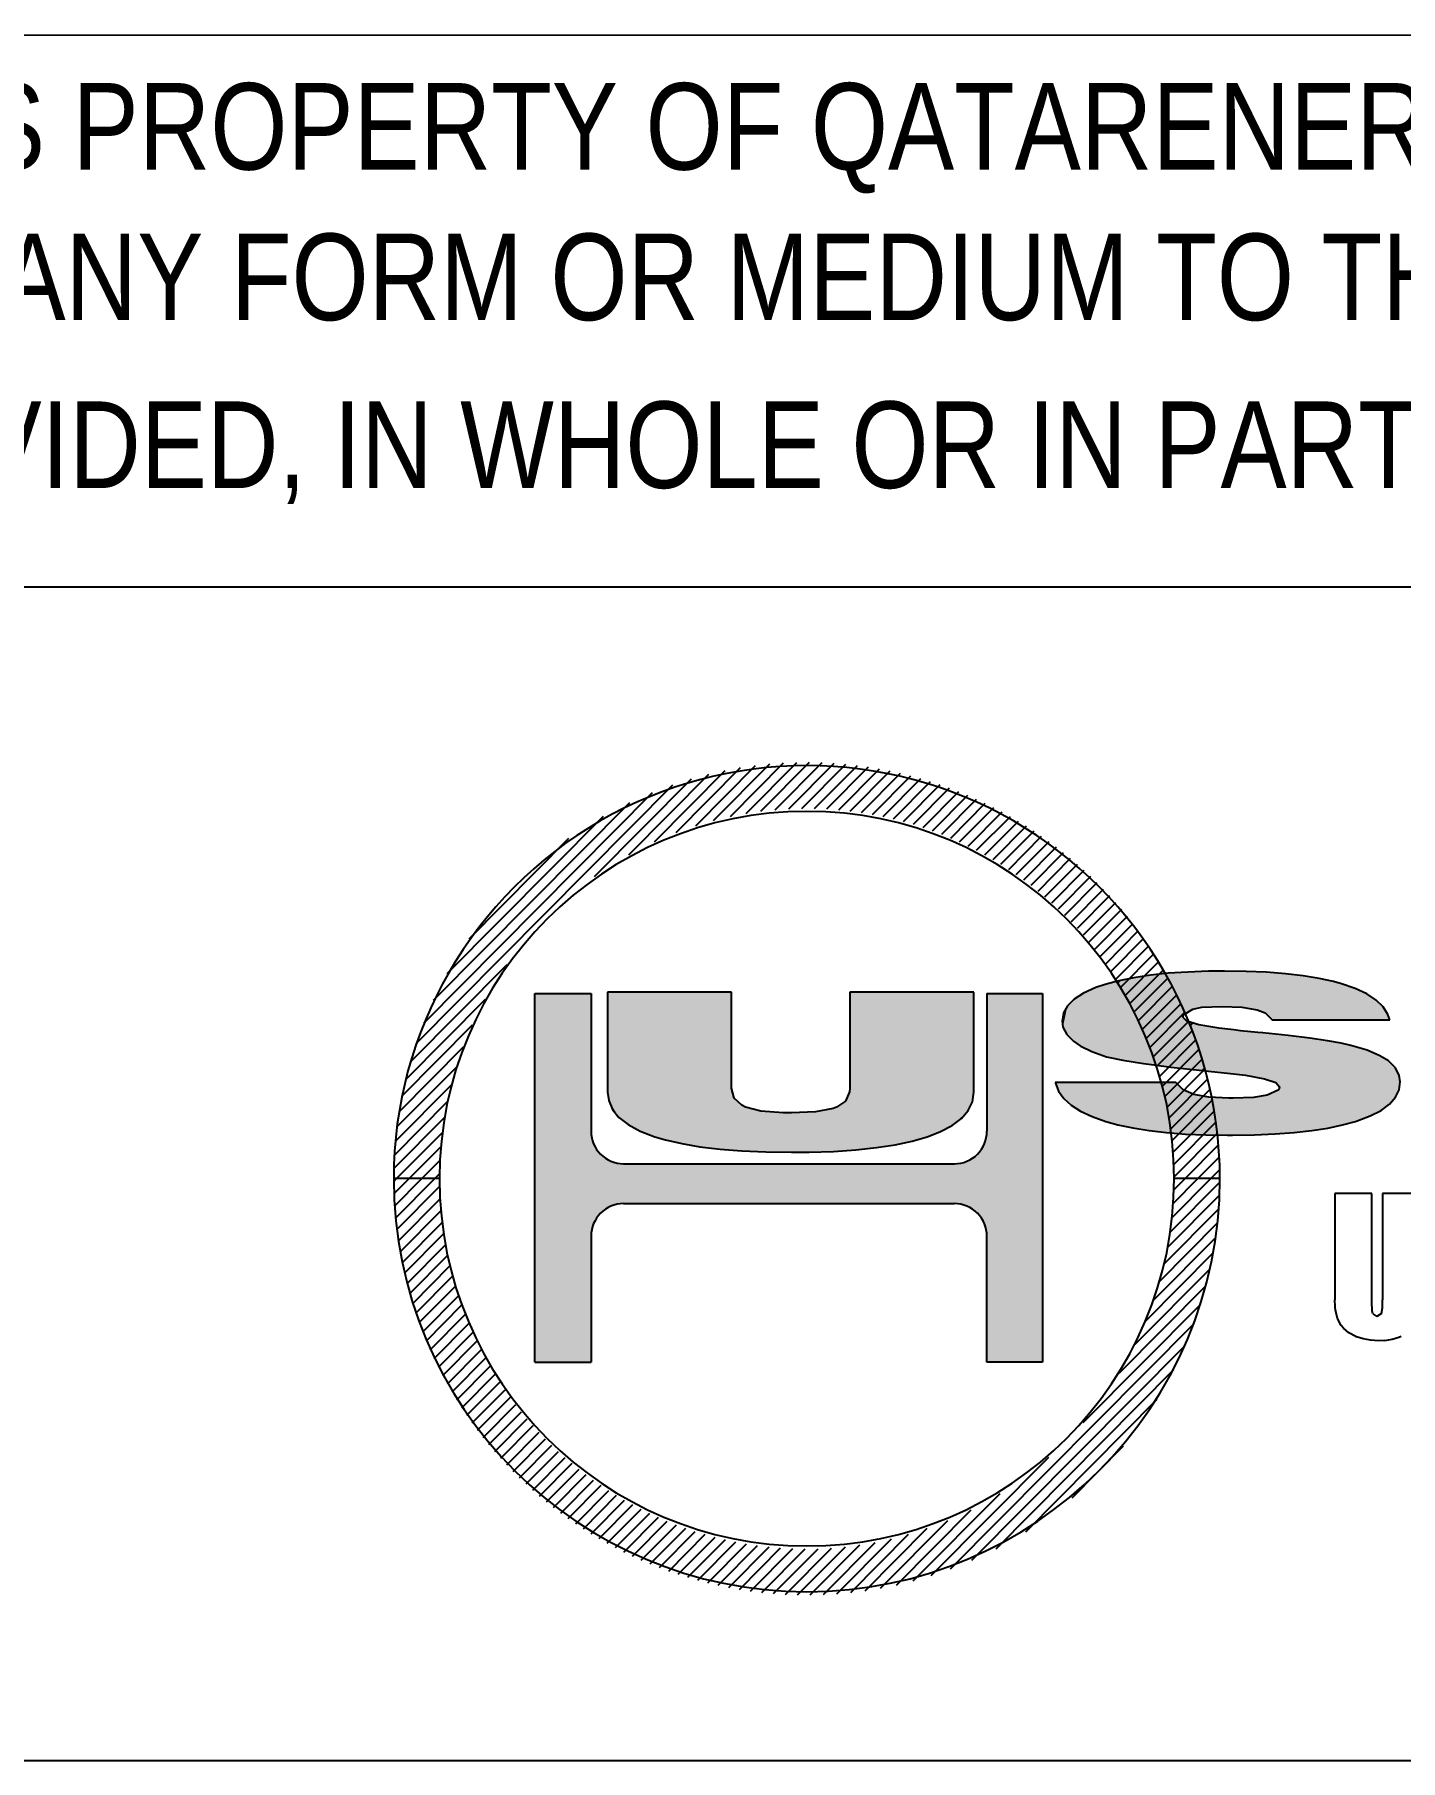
# Model space of a CAD drawing. Header units: millimetres. Extents: x -258 to 337, y -124 to 296.
# Drawn here: x 263.97 to 278.32, y -38.13 to -19.99 of the extents above; entities that cross this region are included whole.
import ezdxf

# ---------------------------------------------------------------- set-up
doc = ezdxf.new("R2010")
doc.units = ezdxf.units.MM
doc.styles.add('Arial Narrow', font='ARIALN.TTF', dxfattribs={"height": 0.2})

# ---------------------------------------------------------------- blocks, each defined once
blk = doc.blocks.new('Unknown-234524341-28315')
at = {"linetype": 'Continuous'}
for points in [[(276.701, -29.84), (276.472, -29.836), (274.823, -30.199)], [(276.472, -29.836), (276.305, -29.838), (274.823, -30.199)], [(276.305, -29.838), (276.087, -29.846), (274.823, -30.199)], [(276.915, -29.848), (276.701, -29.84), (274.823, -30.199)], [(276.087, -29.846), (275.883, -29.859), (274.823, -30.199)], [(277.115, -29.864), (276.915, -29.848), (274.823, -30.199)], [(275.883, -29.859), (275.695, -29.879), (274.823, -30.199)], [(277.299, -29.885), (277.115, -29.864), (274.823, -30.199)], [(275.695, -29.879), (275.522, -29.905), (274.823, -30.199)], [(277.467, -29.912), (277.299, -29.885), (274.823, -30.199)], [(275.522, -29.905), (275.364, -29.937), (274.823, -30.199)], [(277.62, -29.946), (277.467, -29.912), (274.823, -30.199)], [(269.818, -30.07), (269.226, -30.07), (269.818, -31.518)], [(269.818, -31.518), (269.226, -30.07), (269.819, -31.535)], [(269.819, -31.535), (269.226, -30.07), (269.82, -31.552)], [(269.82, -31.552), (269.226, -30.07), (269.822, -31.568)], [(269.822, -31.568), (269.226, -30.07), (269.825, -31.585)], [(269.825, -31.585), (269.226, -30.07), (269.829, -31.601)], [(269.829, -31.601), (269.226, -30.07), (269.833, -31.618)], [(269.833, -31.618), (269.226, -30.07), (269.838, -31.634)], [(269.838, -31.634), (269.226, -30.07), (269.844, -31.649)], [(269.226, -30.07), (269.226, -33.946), (269.844, -31.649)], [(271.294, -30.057), (269.991, -30.057), (270.002, -31.195)], [(269.991, -30.057), (269.991, -31.107), (270.002, -31.195)], [(271.294, -31.067), (271.294, -30.057), (270.002, -31.195)], [(273.839, -30.057), (272.536, -30.057), (273.611, -31.459)], [(272.536, -30.057), (272.536, -31.067), (273.611, -31.459)], [(273.839, -31.107), (273.839, -30.057), (273.611, -31.459)], [(273.735, -32.295), (274.56, -30.07), (273.718, -32.29)], [(274.56, -30.07), (273.956, -31.634), (273.718, -32.29)], [(273.75, -32.3), (274.56, -30.07), (273.735, -32.295)], [(273.766, -32.306), (274.56, -30.07), (273.75, -32.3)], [(273.781, -32.313), (274.56, -30.07), (273.766, -32.306)], [(273.796, -32.32), (274.56, -30.07), (273.781, -32.313)], [(273.811, -32.329), (274.56, -30.07), (273.796, -32.32)], [(273.825, -32.338), (274.56, -30.07), (273.811, -32.329)], [(273.838, -32.347), (274.56, -30.07), (273.825, -32.338)], [(273.852, -32.358), (274.56, -30.07), (273.838, -32.347)], [(273.864, -32.369), (274.56, -30.07), (273.852, -32.358)], [(273.876, -32.38), (274.56, -30.07), (273.864, -32.369)], [(273.888, -32.392), (274.56, -30.07), (273.876, -32.38)], [(273.899, -32.405), (274.56, -30.07), (273.888, -32.392)], [(273.909, -32.419), (274.56, -30.07), (273.899, -32.405)], [(273.919, -32.432), (274.56, -30.07), (273.909, -32.419)], [(273.928, -32.447), (274.56, -30.07), (273.919, -32.432)], [(273.936, -32.461), (274.56, -30.07), (273.928, -32.447)], [(273.943, -32.476), (274.56, -30.07), (273.936, -32.461)], [(273.95, -32.492), (274.56, -30.07), (273.943, -32.476)], [(274.56, -33.946), (274.56, -30.07), (273.95, -32.492)], [(273.961, -31.618), (273.956, -31.634), (274.56, -30.07)], [(273.966, -31.601), (273.961, -31.618), (274.56, -30.07)], [(273.97, -31.585), (273.966, -31.601), (274.56, -30.07)], [(273.972, -31.568), (273.97, -31.585), (274.56, -30.07)], [(273.974, -31.552), (273.972, -31.568), (274.56, -30.07)], [(273.976, -31.535), (273.974, -31.552), (274.56, -30.07)], [(273.976, -30.07), (273.976, -31.518), (274.56, -30.07)], [(273.976, -31.518), (273.976, -31.535), (274.56, -30.07)], [(275.364, -29.937), (275.221, -29.975), (274.823, -30.199)], [(277.703, -29.968), (277.62, -29.946), (274.823, -30.199)], [(277.848, -30.019), (277.703, -29.968), (274.823, -30.199)], [(275.221, -29.975), (275.121, -30.009), (274.823, -30.199)], [(275.121, -30.009), (274.993, -30.066), (274.823, -30.199)], [(277.969, -30.076), (277.848, -30.019), (274.823, -30.199)], [(274.993, -30.066), (274.894, -30.129), (274.823, -30.199)], [(278.066, -30.14), (277.969, -30.076), (274.823, -30.199)], [(274.781, -30.275), (274.767, -30.357), (274.823, -30.199)], [(274.767, -30.357), (274.776, -30.424), (274.823, -30.199)], [(274.776, -30.424), (274.815, -30.501), (274.823, -30.199)], [(274.815, -30.501), (274.885, -30.573), (274.823, -30.199)], [(278.14, -30.212), (278.066, -30.14), (274.823, -30.199)], [(274.885, -30.573), (274.955, -30.621), (274.823, -30.199)], [(274.955, -30.621), (275.079, -30.682), (274.823, -30.199)], [(275.079, -30.682), (275.235, -30.735), (274.823, -30.199)], [(275.235, -30.735), (275.251, -30.74), (274.823, -30.199)], [(275.251, -30.74), (275.406, -30.772), (274.823, -30.199)], [(275.406, -30.772), (275.623, -30.807), (274.823, -30.199)], [(275.623, -30.807), (275.734, -30.821), (274.823, -30.199)], [(275.734, -30.821), (275.908, -30.844), (274.823, -30.199)], [(275.908, -30.844), (276.109, -30.868), (274.823, -30.199)], [(276.109, -30.868), (276.336, -30.892), (274.823, -30.199)], [(276.336, -30.892), (276.504, -30.909), (274.823, -30.199)], [(276.504, -30.909), (276.694, -30.931), (274.823, -30.199)], [(276.694, -30.931), (276.894, -30.967), (274.823, -30.199)], [(276.894, -30.967), (277.013, -31.008), (274.823, -30.199)], [(277.013, -31.008), (278.005, -31.358), (274.823, -30.199)], [(278.005, -31.358), (278.118, -31.3), (274.823, -30.199)], [(278.118, -31.3), (278.207, -31.235), (274.823, -30.199)], [(278.207, -31.235), (278.269, -31.162), (274.823, -30.199)], [(278.269, -31.162), (278.307, -31.084), (274.823, -30.199)], [(278.307, -31.084), (278.319, -30.999), (274.823, -30.199)], [(278.319, -30.999), (278.309, -30.928), (274.823, -30.199)], [(278.309, -30.928), (278.267, -30.85), (274.823, -30.199)], [(278.267, -30.85), (278.195, -30.78), (274.823, -30.199)], [(278.195, -30.78), (278.105, -30.726), (274.823, -30.199)], [(278.105, -30.726), (277.971, -30.668), (274.823, -30.199)], [(277.971, -30.668), (276.415, -30.436), (274.823, -30.199)], [(276.415, -30.436), (276.204, -30.401), (274.823, -30.199)], [(276.204, -30.401), (276.079, -30.362), (274.823, -30.199)], [(276.079, -30.362), (276.036, -30.319), (274.823, -30.199)], [(276.036, -30.319), (276.041, -30.296), (274.823, -30.199)], [(276.041, -30.296), (276.139, -30.234), (274.823, -30.199)], [(276.139, -30.234), (276.234, -30.216), (274.823, -30.199)], [(276.234, -30.216), (276.45, -30.206), (274.823, -30.199)], [(276.45, -30.206), (278.14, -30.212), (274.823, -30.199)], [(276.654, -30.215), (278.14, -30.212), (276.45, -30.206)], [(278.189, -30.29), (278.14, -30.212), (276.654, -30.215)], [(276.816, -30.242), (278.209, -30.349), (276.654, -30.215)], [(278.209, -30.349), (278.189, -30.29), (276.654, -30.215)], [(276.9, -30.275), (278.209, -30.349), (276.816, -30.242)], [(276.973, -30.349), (278.209, -30.349), (276.9, -30.275)], [(276.57, -30.454), (276.415, -30.436), (277.971, -30.668)], [(276.642, -30.462), (276.57, -30.454), (277.971, -30.668)], [(276.825, -30.48), (276.642, -30.462), (277.971, -30.668)], [(276.876, -30.485), (276.825, -30.48), (277.971, -30.668)], [(277.143, -30.514), (276.876, -30.485), (277.971, -30.668)], [(277.369, -30.542), (277.143, -30.514), (277.971, -30.668)], [(277.555, -30.568), (277.369, -30.542), (277.971, -30.668)], [(277.7, -30.593), (277.555, -30.568), (277.971, -30.668)], [(277.802, -30.616), (277.7, -30.593), (277.971, -30.668)], [(275.962, -31.005), (274.695, -31.005), (276.039, -31.084)], [(276.039, -31.084), (274.695, -31.005), (276.152, -31.133)], [(276.152, -31.133), (274.695, -31.005), (276.308, -31.161)], [(274.695, -31.005), (274.696, -31.013), (276.308, -31.161)], [(274.696, -31.013), (274.729, -31.096), (276.308, -31.161)], [(277.053, -31.053), (277.56, -31.485), (277.013, -31.008)], [(277.56, -31.485), (277.713, -31.453), (277.013, -31.008)], [(277.713, -31.453), (277.851, -31.415), (277.013, -31.008)], [(277.851, -31.415), (277.867, -31.41), (277.013, -31.008)], [(277.867, -31.41), (278.005, -31.358), (277.013, -31.008)], [(271.321, -31.171), (271.294, -31.067), (270.002, -31.195)], [(271.4, -31.246), (271.321, -31.171), (270.002, -31.195)], [(270.042, -31.289), (270.11, -31.373), (270.002, -31.195)], [(270.11, -31.373), (270.207, -31.449), (270.002, -31.195)], [(270.207, -31.449), (270.333, -31.517), (270.002, -31.195)], [(270.333, -31.517), (270.487, -31.577), (270.002, -31.195)], [(270.487, -31.577), (270.599, -31.61), (270.002, -31.195)], [(270.599, -31.61), (270.77, -31.649), (270.002, -31.195)], [(270.77, -31.649), (270.961, -31.682), (270.002, -31.195)], [(270.961, -31.682), (271.173, -31.708), (270.002, -31.195)], [(271.173, -31.708), (271.403, -31.725), (270.002, -31.195)], [(271.403, -31.725), (271.652, -31.736), (270.002, -31.195)], [(271.652, -31.736), (271.922, -31.74), (270.002, -31.195)], [(271.922, -31.74), (272.108, -31.738), (270.002, -31.195)], [(272.108, -31.738), (272.365, -31.73), (270.002, -31.195)], [(272.365, -31.73), (272.6, -31.713), (270.002, -31.195)], [(272.6, -31.713), (272.817, -31.69), (270.002, -31.195)], [(272.817, -31.69), (273.014, -31.66), (270.002, -31.195)], [(273.014, -31.66), (273.191, -31.622), (270.002, -31.195)], [(273.191, -31.622), (273.348, -31.578), (270.002, -31.195)], [(273.348, -31.578), (273.483, -31.526), (270.002, -31.195)], [(273.483, -31.526), (273.611, -31.459), (270.002, -31.195)], [(273.611, -31.459), (271.836, -31.324), (270.002, -31.195)], [(271.836, -31.324), (271.601, -31.306), (270.002, -31.195)], [(271.601, -31.306), (271.44, -31.266), (270.002, -31.195)], [(271.44, -31.266), (271.4, -31.246), (270.002, -31.195)], [(272.533, -31.106), (272.49, -31.202), (273.611, -31.459)], [(272.536, -31.067), (272.533, -31.106), (273.611, -31.459)], [(273.825, -31.208), (273.839, -31.107), (273.611, -31.459)], [(276.308, -31.161), (274.729, -31.096), (276.52, -31.172)], [(274.729, -31.096), (274.784, -31.173), (276.52, -31.172)], [(276.52, -31.172), (274.784, -31.173), (276.563, -31.172)], [(274.784, -31.173), (274.861, -31.243), (276.563, -31.172)], [(276.563, -31.172), (274.861, -31.243), (276.777, -31.163)], [(274.861, -31.243), (274.96, -31.307), (276.777, -31.163)], [(274.96, -31.307), (275.082, -31.364), (276.777, -31.163)], [(275.082, -31.364), (275.226, -31.415), (276.777, -31.163)], [(276.777, -31.163), (275.226, -31.415), (276.923, -31.14)], [(275.226, -31.415), (275.353, -31.45), (276.923, -31.14)], [(275.353, -31.45), (275.51, -31.484), (276.923, -31.14)], [(275.51, -31.484), (275.681, -31.511), (276.923, -31.14)], [(275.681, -31.511), (275.865, -31.533), (276.923, -31.14)], [(275.865, -31.533), (276.064, -31.549), (276.923, -31.14)], [(276.064, -31.549), (276.277, -31.557), (276.923, -31.14)], [(276.923, -31.14), (276.277, -31.557), (277.043, -31.082)], [(276.277, -31.557), (276.504, -31.561), (277.043, -31.082)], [(276.504, -31.561), (276.559, -31.561), (277.043, -31.082)], [(276.559, -31.561), (276.79, -31.557), (277.043, -31.082)], [(276.79, -31.557), (277.006, -31.547), (277.043, -31.082)], [(277.043, -31.082), (277.006, -31.547), (277.053, -31.053)], [(277.006, -31.547), (277.206, -31.531), (277.053, -31.053)], [(277.206, -31.531), (277.391, -31.511), (277.053, -31.053)], [(277.391, -31.511), (277.56, -31.485), (277.053, -31.053)], [(271.922, -31.325), (271.836, -31.324), (273.611, -31.459)], [(272.177, -31.314), (271.922, -31.325), (273.611, -31.459)], [(272.36, -31.279), (272.177, -31.314), (273.611, -31.459)], [(272.395, -31.267), (272.36, -31.279), (273.611, -31.459)], [(272.49, -31.202), (272.395, -31.267), (273.611, -31.459)], [(273.781, -31.301), (273.825, -31.208), (273.611, -31.459)], [(273.71, -31.384), (273.781, -31.301), (273.611, -31.459)], [(269.844, -31.649), (269.226, -33.946), (269.851, -31.665)], [(269.851, -31.665), (269.226, -33.946), (269.859, -31.68)], [(269.859, -31.68), (269.226, -33.946), (269.867, -31.694)], [(269.867, -31.694), (269.226, -33.946), (269.876, -31.709)], [(269.876, -31.709), (269.226, -33.946), (269.885, -31.722)], [(269.885, -31.722), (269.226, -33.946), (269.896, -31.736)], [(269.896, -31.736), (269.226, -33.946), (269.907, -31.748)], [(273.686, -32.284), (273.943, -31.665), (273.669, -32.281)], [(273.943, -31.665), (273.936, -31.68), (273.669, -32.281)], [(273.936, -31.68), (273.928, -31.694), (273.669, -32.281)], [(273.928, -31.694), (273.919, -31.709), (273.669, -32.281)], [(273.919, -31.709), (273.909, -31.722), (273.669, -32.281)], [(273.909, -31.722), (273.899, -31.736), (273.669, -32.281)], [(273.899, -31.736), (273.888, -31.748), (273.669, -32.281)], [(273.702, -32.286), (273.95, -31.649), (273.686, -32.284)], [(273.95, -31.649), (273.943, -31.665), (273.686, -32.284)], [(273.718, -32.29), (273.95, -31.649), (273.702, -32.286)], [(273.956, -31.634), (273.95, -31.649), (273.718, -32.29)], [(269.907, -31.748), (269.226, -33.946), (269.918, -31.761)], [(269.918, -31.761), (269.226, -33.946), (269.93, -31.772)], [(269.93, -31.772), (269.226, -33.946), (269.943, -31.783)], [(269.943, -31.783), (269.226, -33.946), (269.956, -31.793)], [(269.956, -31.793), (269.226, -33.946), (269.97, -31.803)], [(269.97, -31.803), (269.226, -33.946), (269.984, -31.812)], [(269.984, -31.812), (269.226, -33.946), (269.998, -31.82)], [(269.998, -31.82), (269.226, -33.946), (270.013, -31.828)], [(270.013, -31.828), (269.226, -33.946), (270.028, -31.835)], [(270.028, -31.835), (269.226, -33.946), (270.044, -31.841)], [(270.044, -31.841), (269.226, -33.946), (270.06, -31.846)], [(270.06, -31.846), (269.226, -33.946), (270.076, -31.851)], [(270.076, -31.851), (269.226, -33.946), (270.092, -31.854)], [(270.092, -31.854), (269.226, -33.946), (270.109, -31.857)], [(269.226, -33.946), (269.844, -32.492), (270.109, -31.857)], [(269.844, -32.492), (269.851, -32.476), (270.109, -31.857)], [(270.109, -31.857), (269.851, -32.476), (270.125, -31.859)], [(270.125, -31.859), (269.851, -32.476), (270.142, -31.861)], [(269.851, -32.476), (269.859, -32.461), (270.142, -31.861)], [(270.142, -31.861), (269.859, -32.461), (270.159, -31.861)], [(269.859, -32.461), (269.867, -32.447), (270.159, -31.861)], [(269.867, -32.447), (269.876, -32.432), (270.159, -31.861)], [(269.876, -32.432), (269.885, -32.419), (270.159, -31.861)], [(269.885, -32.419), (269.896, -32.405), (270.159, -31.861)], [(269.896, -32.405), (269.907, -32.392), (270.159, -31.861)], [(269.907, -32.392), (269.918, -32.38), (270.159, -31.861)], [(269.918, -32.38), (269.93, -32.369), (270.159, -31.861)], [(269.93, -32.369), (269.943, -32.358), (270.159, -31.861)], [(269.943, -32.358), (269.956, -32.347), (270.159, -31.861)], [(269.956, -32.347), (269.97, -32.338), (270.159, -31.861)], [(269.97, -32.338), (269.984, -32.329), (270.159, -31.861)], [(269.984, -32.329), (269.998, -32.32), (270.159, -31.861)], [(269.998, -32.32), (270.013, -32.313), (270.159, -31.861)], [(270.013, -32.313), (270.028, -32.306), (270.159, -31.861)], [(270.028, -32.306), (270.044, -32.3), (270.159, -31.861)], [(270.044, -32.3), (270.06, -32.295), (270.159, -31.861)], [(270.06, -32.295), (270.076, -32.29), (270.159, -31.861)], [(270.076, -32.29), (270.092, -32.286), (270.159, -31.861)], [(270.092, -32.286), (270.109, -32.284), (270.159, -31.861)], [(270.109, -32.284), (270.125, -32.281), (270.159, -31.861)], [(270.125, -32.281), (270.142, -32.28), (270.159, -31.861)], [(270.142, -32.28), (270.159, -32.28), (270.159, -31.861)], [(270.159, -32.28), (273.636, -32.28), (270.159, -31.861)], [(273.636, -32.28), (273.652, -32.28), (270.159, -31.861)], [(273.652, -32.28), (273.669, -32.281), (270.159, -31.861)], [(273.669, -32.281), (273.636, -31.861), (270.159, -31.861)], [(273.652, -31.861), (273.636, -31.861), (273.669, -32.281)], [(273.669, -31.859), (273.652, -31.861), (273.669, -32.281)], [(273.888, -31.748), (273.876, -31.761), (273.669, -32.281)], [(273.876, -31.761), (273.864, -31.772), (273.669, -32.281)], [(273.864, -31.772), (273.852, -31.783), (273.669, -32.281)], [(273.852, -31.783), (273.838, -31.793), (273.669, -32.281)], [(273.838, -31.793), (273.825, -31.803), (273.669, -32.281)], [(273.825, -31.803), (273.811, -31.812), (273.669, -32.281)], [(273.811, -31.812), (273.796, -31.82), (273.669, -32.281)], [(273.796, -31.82), (273.781, -31.828), (273.669, -32.281)], [(273.781, -31.828), (273.766, -31.835), (273.669, -32.281)], [(273.766, -31.835), (273.75, -31.841), (273.669, -32.281)], [(273.75, -31.841), (273.735, -31.846), (273.669, -32.281)], [(273.735, -31.846), (273.718, -31.851), (273.669, -32.281)], [(273.718, -31.851), (273.702, -31.854), (273.669, -32.281)], [(273.702, -31.854), (273.686, -31.857), (273.669, -32.281)], [(273.686, -31.857), (273.669, -31.859), (273.669, -32.281)], [(269.838, -32.507), (269.844, -32.492), (269.226, -33.946)], [(269.833, -32.523), (269.838, -32.507), (269.226, -33.946)], [(269.829, -32.54), (269.833, -32.523), (269.226, -33.946)], [(269.825, -32.556), (269.829, -32.54), (269.226, -33.946)], [(269.822, -32.573), (269.825, -32.556), (269.226, -33.946)], [(269.82, -32.589), (269.822, -32.573), (269.226, -33.946)], [(269.819, -32.606), (269.82, -32.589), (269.226, -33.946)], [(269.818, -32.623), (269.819, -32.606), (269.226, -33.946)], [(269.818, -33.946), (269.818, -32.623), (269.226, -33.946)], [(273.956, -32.507), (274.56, -33.946), (273.95, -32.492)], [(273.961, -32.523), (274.56, -33.946), (273.956, -32.507)], [(273.966, -32.54), (274.56, -33.946), (273.961, -32.523)], [(273.97, -32.556), (274.56, -33.946), (273.966, -32.54)], [(273.972, -32.573), (274.56, -33.946), (273.97, -32.556)], [(273.974, -32.589), (274.56, -33.946), (273.972, -32.573)], [(273.976, -32.606), (274.56, -33.946), (273.974, -32.589)], [(273.976, -32.623), (274.56, -33.946), (273.976, -32.606)], [(273.976, -33.946), (274.56, -33.946), (273.976, -32.623)]]:
    blk.add_hatch(color=3, dxfattribs=at).paths.add_polyline_path(points)
at = {"color": 7, "linetype": 'Continuous'}
for p, q in [((253.914, -19.998), (321.604, -19.992)), ((242.456, -25.797), (321.641, -25.797)), ((242.459, -25.797), (321.641, -25.797)), ((242.434, -38.132), (321.641, -38.132))]:
    blk.add_line(p, q, dxfattribs=at)
at = {"color": 3, "linetype": 'Continuous'}
for p, q in [((270.483, -28.476), (271.226, -27.727)), ((270.712, -28.38), (271.389, -27.697)), ((270.917, -28.308), (271.545, -27.674)), ((271.105, -28.253), (271.695, -27.658)), ((271.281, -28.211), (271.839, -27.648)), ((271.446, -28.179), (271.979, -27.642)), ((271.602, -28.156), (272.114, -27.641)), ((271.752, -28.14), (272.244, -27.644)), ((271.895, -28.13), (272.372, -27.65)), ((272.033, -28.126), (272.495, -27.66)), ((272.166, -28.126), (272.616, -27.674)), ((272.295, -28.131), (272.733, -27.69)), ((272.42, -28.14), (272.848, -27.709)), ((272.541, -28.153), (272.96, -27.731)), ((267.978, -30.597), (270.676, -27.877)), ((269.853, -28.841), (270.871, -27.815)), ((270.213, -28.613), (271.054, -27.766)), ((272.659, -28.169), (273.07, -27.755)), ((272.774, -28.188), (273.177, -27.782)), ((272.885, -28.21), (273.282, -27.81)), ((272.994, -28.235), (273.385, -27.842)), ((273.1, -28.263), (273.485, -27.875)), ((273.204, -28.293), (273.584, -27.91)), ((268.058, -30.382), (270.463, -27.957)), ((268.162, -30.142), (270.225, -28.062)), ((273.306, -28.326), (273.681, -27.947)), ((273.405, -28.36), (273.776, -27.986)), ((273.502, -28.397), (273.869, -28.027)), ((273.596, -28.437), (273.96, -28.07)), ((273.689, -28.478), (274.049, -28.115)), ((268.306, -29.862), (269.947, -28.208)), ((273.78, -28.521), (274.137, -28.161)), ((273.869, -28.566), (274.223, -28.209)), ((273.956, -28.614), (274.308, -28.258)), ((268.537, -29.495), (269.583, -28.44)), ((274.041, -28.662), (274.391, -28.31)), ((274.124, -28.713), (274.472, -28.362)), ((274.206, -28.766), (274.552, -28.417)), ((274.285, -28.82), (274.63, -28.472)), ((274.363, -28.876), (274.707, -28.53)), ((274.44, -28.934), (274.782, -28.589)), ((274.514, -28.994), (274.856, -28.649)), ((274.587, -29.055), (274.928, -28.711)), ((274.659, -29.118), (274.999, -28.774)), ((274.728, -29.182), (275.069, -28.839)), ((274.796, -29.248), (275.137, -28.905)), ((274.863, -29.316), (275.203, -28.973)), ((274.928, -29.385), (275.268, -29.042)), ((274.991, -29.456), (275.332, -29.113)), ((275.052, -29.529), (275.394, -29.185)), ((275.112, -29.604), (275.454, -29.259)), ((275.17, -29.68), (275.514, -29.334)), ((275.227, -29.758), (275.571, -29.41)), ((275.282, -29.837), (275.627, -29.489)), ((275.335, -29.918), (275.682, -29.568)), ((275.386, -30.001), (275.735, -29.649)), ((275.435, -30.086), (275.787, -29.732)), ((267.916, -30.794), (268.935, -29.767)), ((275.522, -29.905), (275.364, -29.937)), ((275.483, -30.173), (275.837, -29.817)), ((275.695, -29.879), (275.522, -29.905)), ((275.529, -30.261), (275.885, -29.903)), ((275.883, -29.859), (275.695, -29.879)), ((276.087, -29.846), (275.883, -29.859)), ((276.305, -29.838), (276.087, -29.846)), ((276.472, -29.836), (276.305, -29.838)), ((276.701, -29.84), (276.472, -29.836)), ((276.915, -29.848), (276.701, -29.84)), ((277.115, -29.864), (276.915, -29.848)), ((277.299, -29.885), (277.115, -29.864)), ((277.467, -29.912), (277.299, -29.885)), ((277.62, -29.946), (277.467, -29.912)), ((269.226, -33.946), (269.226, -30.07)), ((269.226, -30.07), (269.818, -30.07)), ((269.226, -30.072), (269.228, -30.07)), ((269.818, -30.07), (269.818, -31.518)), ((269.991, -30.057), (269.991, -31.107)), ((271.294, -30.057), (269.991, -30.057)), ((271.294, -31.067), (271.294, -30.057)), ((272.536, -30.057), (272.536, -31.067)), ((273.839, -30.057), (272.536, -30.057)), ((272.536, -30.07), (272.549, -30.057)), ((273.839, -31.107), (273.839, -30.057)), ((273.976, -30.07), (273.976, -31.518)), ((273.976, -30.07), (274.56, -30.07)), ((274.56, -30.07), (274.56, -33.946)), ((274.993, -30.066), (274.894, -30.129)), ((275.121, -30.009), (274.993, -30.066)), ((275.221, -29.975), (275.121, -30.009)), ((275.364, -29.937), (275.221, -29.975)), ((275.357, -29.954), (275.378, -29.934)), ((275.573, -30.352), (275.932, -29.99)), ((275.615, -30.444), (275.977, -30.08)), ((277.703, -29.968), (277.62, -29.946)), ((277.848, -30.019), (277.703, -29.968)), ((277.969, -30.076), (277.848, -30.019)), ((278.066, -30.14), (277.969, -30.076)), ((267.867, -30.978), (268.708, -30.13)), ((274.781, -30.275), (274.767, -30.357)), ((274.823, -30.199), (274.781, -30.275)), ((274.894, -30.129), (274.823, -30.199)), ((275.655, -30.539), (276.02, -30.171)), ((275.693, -30.636), (276.061, -30.264)), ((276.041, -30.296), (276.139, -30.234)), ((276.139, -30.234), (276.234, -30.216)), ((276.234, -30.216), (276.45, -30.206)), ((276.45, -30.206), (276.654, -30.215)), ((276.654, -30.215), (276.816, -30.242)), ((276.816, -30.242), (276.9, -30.275)), ((276.9, -30.275), (276.973, -30.349)), ((278.14, -30.212), (278.066, -30.14)), ((278.189, -30.29), (278.14, -30.212)), ((278.209, -30.349), (278.189, -30.29)), ((267.829, -31.151), (268.572, -30.402)), ((274.767, -30.357), (274.776, -30.424)), ((274.776, -30.424), (274.815, -30.501)), ((275.728, -30.734), (276.101, -30.358)), ((275.762, -30.835), (276.139, -30.455)), ((276.036, -30.319), (276.041, -30.296)), ((276.079, -30.362), (276.036, -30.319)), ((276.204, -30.401), (276.079, -30.362)), ((276.118, -30.4), (276.138, -30.38)), ((276.415, -30.436), (276.204, -30.401)), ((276.57, -30.454), (276.415, -30.436)), ((276.642, -30.462), (276.57, -30.454)), ((276.825, -30.48), (276.642, -30.462)), ((276.973, -30.349), (278.209, -30.349)), ((267.799, -31.316), (268.477, -30.633)), ((274.815, -30.501), (274.885, -30.573)), ((274.885, -30.573), (274.955, -30.621)), ((274.955, -30.621), (275.079, -30.682)), ((275.793, -30.939), (276.175, -30.553)), ((275.822, -31.045), (276.209, -30.654)), ((276.876, -30.485), (276.825, -30.48)), ((277.143, -30.514), (276.876, -30.485)), ((277.369, -30.542), (277.143, -30.514)), ((277.555, -30.568), (277.369, -30.542)), ((277.7, -30.593), (277.555, -30.568)), ((277.802, -30.616), (277.7, -30.593)), ((277.971, -30.668), (277.802, -30.616)), ((275.079, -30.682), (275.235, -30.735)), ((275.235, -30.735), (275.251, -30.74)), ((275.251, -30.74), (275.406, -30.772)), ((275.406, -30.772), (275.623, -30.807)), ((275.623, -30.807), (275.734, -30.821)), ((275.734, -30.821), (275.908, -30.844)), ((275.848, -31.153), (276.241, -30.756)), ((278.105, -30.726), (277.971, -30.668)), ((278.195, -30.78), (278.105, -30.726)), ((278.267, -30.85), (278.195, -30.78)), ((267.777, -31.473), (268.405, -30.84)), ((274.695, -31.005), (274.696, -31.013)), ((275.962, -31.005), (274.695, -31.005)), ((274.696, -31.013), (274.729, -31.096)), ((275.813, -31.011), (275.819, -31.005)), ((275.871, -31.264), (276.271, -30.861)), ((275.892, -31.378), (276.299, -30.968)), ((275.908, -30.844), (276.109, -30.868)), ((276.039, -31.084), (275.962, -31.005)), ((276.109, -30.868), (276.336, -30.892)), ((276.242, -30.882), (276.269, -30.855)), ((276.336, -30.892), (276.504, -30.909)), ((276.504, -30.909), (276.694, -30.931)), ((276.694, -30.931), (276.894, -30.967)), ((276.894, -30.967), (277.013, -31.008)), ((277.013, -31.008), (277.053, -31.053)), ((278.309, -30.928), (278.267, -30.85)), ((278.307, -31.084), (278.319, -30.999)), ((278.319, -30.999), (278.309, -30.928)), ((267.761, -31.624), (268.351, -31.03)), ((269.991, -31.107), (270.002, -31.195)), ((270.002, -31.195), (270.042, -31.289)), ((271.321, -31.171), (271.294, -31.067)), ((271.4, -31.246), (271.321, -31.171)), ((272.533, -31.106), (272.49, -31.202)), ((272.536, -31.067), (272.533, -31.106)), ((273.825, -31.208), (273.839, -31.107)), ((274.729, -31.096), (274.784, -31.173)), ((274.784, -31.173), (274.861, -31.243)), ((275.909, -31.495), (276.324, -31.077)), ((275.923, -31.616), (276.347, -31.189)), ((276.152, -31.133), (276.039, -31.084)), ((276.308, -31.161), (276.152, -31.133)), ((276.52, -31.172), (276.308, -31.161)), ((276.563, -31.172), (276.52, -31.172)), ((276.777, -31.163), (276.563, -31.172)), ((276.923, -31.14), (276.777, -31.163)), ((277.043, -31.082), (276.923, -31.14)), ((277.053, -31.053), (277.043, -31.082)), ((278.207, -31.235), (278.269, -31.162)), ((278.269, -31.162), (278.307, -31.084)), ((267.745, -31.91), (268.278, -31.373)), ((267.75, -31.77), (268.309, -31.207)), ((270.042, -31.289), (270.11, -31.373)), ((270.11, -31.373), (270.207, -31.449)), ((271.44, -31.266), (271.4, -31.246)), ((271.601, -31.306), (271.44, -31.266)), ((271.836, -31.324), (271.601, -31.306)), ((271.922, -31.325), (271.836, -31.324)), ((272.177, -31.314), (271.922, -31.325)), ((272.36, -31.279), (272.177, -31.314)), ((272.395, -31.267), (272.36, -31.279)), ((272.49, -31.202), (272.395, -31.267)), ((273.71, -31.384), (273.781, -31.301)), ((273.781, -31.301), (273.825, -31.208)), ((274.861, -31.243), (274.96, -31.307)), ((274.96, -31.307), (275.082, -31.364)), ((275.082, -31.364), (275.226, -31.415)), ((275.934, -31.74), (276.367, -31.303)), ((277.867, -31.41), (278.005, -31.358)), ((278.005, -31.358), (278.118, -31.3)), ((278.118, -31.3), (278.207, -31.235)), ((267.773, -32.017), (268.255, -31.531)), ((270.207, -31.449), (270.333, -31.517)), ((270.333, -31.517), (270.487, -31.577)), ((273.348, -31.578), (273.483, -31.526)), ((273.483, -31.526), (273.611, -31.459)), ((273.611, -31.459), (273.71, -31.384)), ((275.226, -31.415), (275.353, -31.45)), ((275.353, -31.45), (275.51, -31.484)), ((275.51, -31.484), (275.681, -31.511)), ((275.681, -31.511), (275.865, -31.533)), ((275.865, -31.533), (276.064, -31.549)), ((275.895, -31.535), (275.912, -31.518)), ((275.941, -31.867), (276.384, -31.42)), ((275.944, -31.999), (276.399, -31.54)), ((276.064, -31.549), (276.277, -31.557)), ((276.277, -31.557), (276.504, -31.561)), ((276.504, -31.561), (276.559, -31.561)), ((276.559, -31.561), (276.79, -31.557)), ((276.79, -31.557), (277.006, -31.547)), ((277.006, -31.547), (277.206, -31.531)), ((277.206, -31.531), (277.391, -31.511)), ((277.391, -31.511), (277.56, -31.485)), ((277.56, -31.485), (277.713, -31.453)), ((277.713, -31.453), (277.851, -31.415)), ((277.851, -31.415), (277.867, -31.41)), ((267.907, -32.017), (268.239, -31.682)), ((270.487, -31.577), (270.599, -31.61)), ((270.599, -31.61), (270.77, -31.649)), ((270.77, -31.649), (270.961, -31.682)), ((270.961, -31.682), (271.173, -31.708)), ((271.173, -31.708), (271.403, -31.725)), ((271.403, -31.725), (271.652, -31.736)), ((271.652, -31.736), (271.922, -31.74)), ((271.922, -31.74), (272.108, -31.738)), ((272.108, -31.738), (272.365, -31.73)), ((272.365, -31.73), (272.6, -31.713)), ((272.6, -31.713), (272.817, -31.69)), ((272.817, -31.69), (273.014, -31.66)), ((273.014, -31.66), (273.191, -31.622)), ((273.191, -31.622), (273.348, -31.578)), ((276.06, -32.017), (276.411, -31.663)), ((268.04, -32.017), (268.229, -31.826)), ((270.159, -31.861), (273.636, -31.861)), ((276.194, -32.017), (276.419, -31.79)), ((276.328, -32.017), (276.424, -31.92)), ((268.224, -32.017), (267.743, -32.017)), ((267.744, -32.046), (267.773, -32.017)), ((267.746, -32.178), (267.907, -32.017)), ((267.753, -32.306), (268.04, -32.017)), ((267.763, -32.431), (268.174, -32.017)), ((267.776, -32.552), (268.225, -32.099)), ((268.174, -32.017), (268.225, -31.965)), ((275.903, -32.579), (276.425, -32.053)), ((275.923, -32.425), (276.328, -32.017)), ((275.935, -32.277), (276.194, -32.017)), ((275.942, -32.136), (276.06, -32.017)), ((276.425, -32.017), (275.944, -32.017)), ((267.792, -32.671), (268.23, -32.229)), ((273.636, -32.28), (270.159, -32.28)), ((275.876, -32.741), (276.421, -32.192)), ((278.022, -32.174), (277.631, -32.174)), ((277.631, -32.174), (277.631, -33.071)), ((278.022, -33.31), (278.022, -32.174)), ((278.525, -32.174), (278.135, -32.174)), ((278.135, -32.174), (278.135, -33.291)), ((267.811, -32.787), (268.239, -32.355)), ((275.84, -32.912), (276.414, -32.334)), ((267.833, -32.9), (268.252, -32.477)), ((267.857, -33.01), (268.268, -32.596)), ((269.818, -32.623), (269.818, -33.946)), ((273.976, -33.946), (273.976, -32.623)), ((275.731, -33.292), (276.381, -32.636)), ((275.793, -33.095), (276.4, -32.482)), ((267.883, -33.118), (268.287, -32.712)), ((267.912, -33.224), (268.309, -32.824)), ((275.648, -33.51), (276.355, -32.797)), ((267.943, -33.328), (268.333, -32.934)), ((275.536, -33.758), (276.322, -32.966)), ((267.976, -33.429), (268.361, -33.041)), ((268.011, -33.529), (268.391, -33.146)), ((275.367, -34.063), (276.278, -33.144)), ((277.631, -33.071), (277.631, -33.096)), ((277.631, -33.096), (277.632, -33.204)), ((268.048, -33.626), (268.423, -33.248)), ((268.087, -33.722), (268.457, -33.348)), ((274.988, -34.58), (276.223, -33.335)), ((277.632, -33.204), (277.634, -33.291)), ((277.637, -33.359), (277.634, -33.291)), ((277.641, -33.407), (277.637, -33.359)), ((278.026, -33.406), (278.022, -33.31)), ((278.124, -33.433), (278.133, -33.375)), ((278.133, -33.375), (278.135, -33.291)), ((268.127, -33.815), (268.494, -33.446)), ((268.17, -33.907), (268.533, -33.541)), ((273.595, -36.119), (276.154, -33.54)), ((277.641, -33.407), (277.642, -33.414)), ((277.662, -33.488), (277.642, -33.414)), ((277.701, -33.559), (277.662, -33.488)), ((277.723, -33.587), (277.701, -33.559)), ((278.033, -33.436), (278.026, -33.406)), ((278.033, -33.436), (278.075, -33.465)), ((278.124, -33.433), (278.075, -33.465)), ((278.075, -33.465), (278.075, -33.465)), ((268.214, -33.998), (268.574, -33.635)), ((268.26, -34.086), (268.617, -33.726)), ((277.781, -33.636), (277.723, -33.587)), ((277.855, -33.676), (277.781, -33.636)), ((277.855, -33.676), (277.861, -33.679)), ((277.932, -33.702), (277.861, -33.679)), ((278.009, -33.716), (277.932, -33.702)), ((278.093, -33.721), (278.009, -33.716)), ((278.157, -33.718), (278.093, -33.721)), ((278.157, -33.718), (278.235, -33.705)), ((278.235, -33.705), (278.304, -33.683)), ((278.304, -33.683), (278.33, -33.671)), ((268.307, -34.173), (268.662, -33.816)), ((268.356, -34.258), (268.709, -33.903)), ((273.819, -36.028), (276.063, -33.766)), ((268.407, -34.342), (268.757, -33.989)), ((268.459, -34.424), (268.808, -34.073)), ((269.226, -33.946), (269.818, -33.946)), ((274.56, -33.946), (273.976, -33.946)), ((274.074, -35.906), (275.942, -34.022)), ((268.513, -34.504), (268.86, -34.155)), ((268.569, -34.583), (268.914, -34.235)), ((268.625, -34.661), (268.969, -34.314)), ((268.684, -34.737), (269.027, -34.391)), ((268.744, -34.811), (269.086, -34.466)), ((274.384, -35.728), (275.766, -34.335)), ((268.805, -34.884), (269.146, -34.54)), ((268.868, -34.955), (269.209, -34.612)), ((268.932, -35.025), (269.272, -34.682)), ((268.998, -35.094), (269.338, -34.751)), ((269.065, -35.161), (269.405, -34.818)), ((274.871, -35.371), (275.412, -34.826)), ((269.134, -35.226), (269.474, -34.883)), ((269.204, -35.29), (269.545, -34.947)), ((269.275, -35.353), (269.617, -35.009)), ((273.392, -36.189), (274.627, -34.944)), ((269.348, -35.414), (269.691, -35.069)), ((269.423, -35.474), (269.766, -35.128)), ((269.499, -35.532), (269.843, -35.185)), ((269.577, -35.588), (269.922, -35.24)), ((269.656, -35.644), (270.003, -35.293)), ((269.736, -35.697), (270.085, -35.345)), ((273.203, -36.245), (274.115, -35.326)), ((269.818, -35.749), (270.169, -35.395)), ((269.902, -35.799), (270.255, -35.443)), ((269.987, -35.848), (270.343, -35.489)), ((270.074, -35.895), (270.433, -35.534)), ((273.026, -36.288), (273.812, -35.496)), ((270.163, -35.941), (270.525, -35.576)), ((270.253, -35.984), (270.618, -35.616)), ((270.345, -36.026), (270.714, -35.654)), ((270.439, -36.066), (270.812, -35.69)), ((270.535, -36.104), (270.912, -35.724)), ((272.699, -36.348), (273.35, -35.692)), ((272.859, -36.322), (273.566, -35.61)), ((270.633, -36.141), (271.015, -35.755)), ((270.732, -36.175), (271.12, -35.784)), ((270.834, -36.207), (271.228, -35.811)), ((270.938, -36.237), (271.338, -35.834)), ((271.044, -36.265), (271.451, -35.855)), ((271.152, -36.291), (271.567, -35.873)), ((271.263, -36.314), (271.687, -35.887)), ((271.377, -36.334), (271.809, -35.898)), ((271.493, -36.352), (271.936, -35.905)), ((271.612, -36.367), (272.067, -35.908)), ((271.734, -36.378), (272.202, -35.906)), ((271.859, -36.387), (272.343, -35.899)), ((271.988, -36.391), (272.489, -35.886)), ((272.121, -36.392), (272.642, -35.867)), ((272.258, -36.389), (272.803, -35.84)), ((272.399, -36.381), (272.973, -35.803)), ((272.546, -36.368), (273.154, -35.755))]:
    blk.add_line(p, q, dxfattribs=at)
for centre, radius, start, end in [((272.084, -32.017), 4.341, 359.9998, 180.0002), ((272.084, -32.017), 3.86, 0, 180), ((270.16, -31.519), 0.342, 179.7686, 269.7686), ((273.634, -31.519), 0.342, 270.2314, 0.2314), ((272.084, -32.017), 4.341, 180, 0), ((272.084, -32.017), 3.86, 180, 360), ((270.16, -32.621), 0.342, 90.2314, 180.2314), ((273.634, -32.621), 0.342, 359.7686, 89.7686)]:
    blk.add_arc(centre, radius, start, end, dxfattribs=at)
at = {"color": 7, "linetype": 'Continuous', "style": 'Arial Narrow'}
for s, height, p in [('THIS DOCUMENT IS PROPERTY OF QATARENERGY LNG.THIS DRAWING OR MATERIAL DESCRIBED THEREON MAY NOT BE COPIED', 0.909632, (254.124, -21.412)), ('OR DISCLOSED IN ANY FORM OR MEDIUM TO THIRD PARTIES, OR USED FOR OTHER THAN THE PURPOSE FOR WHICH', 0.90963, (254.107, -22.994)), ('IT HAS BEEN PROVIDED, IN WHOLE OR IN PART IN ANY MANNER EXCEPT AS EXPRESSLY PERMITTED BY QATARENERGY LNG.', 0.909632, (254.317, -24.758))]:
    blk.add_text(s, height=height, dxfattribs=at).set_placement(p)

msp = doc.modelspace()

# ---------------------------------------------------------------- block references
msp.add_blockref('Unknown-234524341-28315', (0, 0))

doc.saveas('drawing.dxf')
